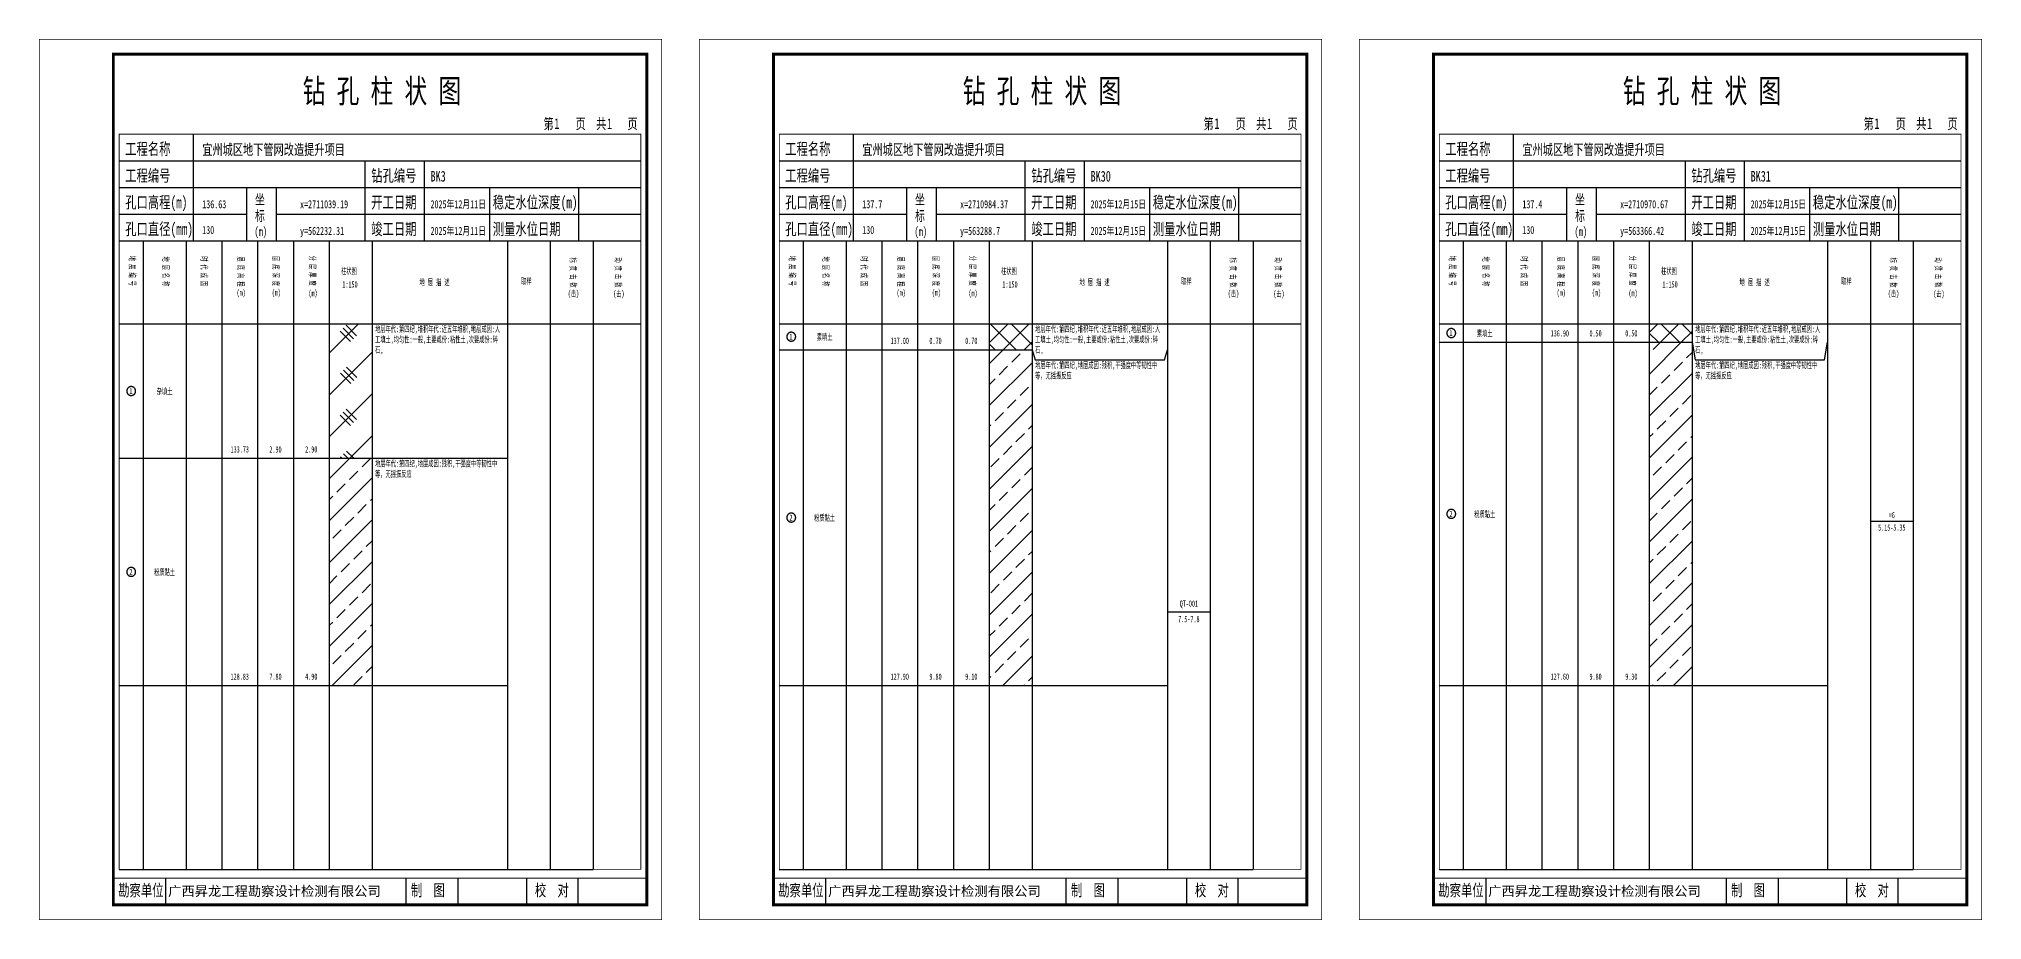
# Model space of a CAD drawing. Header units: millimetres. Extents: x 0 to 2711117, y 0 to 567555.
# Drawn here: x 9130 to 9786, y 0 to 297 of the extents above; entities that cross this region are included whole.
import ezdxf
from ezdxf.enums import TextEntityAlignment as Align

# ---------------------------------------------------------------- set-up
doc = ezdxf.new("R2010")
doc.units = ezdxf.units.MM
doc.layers.add('GICAD_POU_TEXTS', color=7, linetype='Continuous')
doc.layers.add('勘察点图例', color=7, linetype='Continuous')
doc.styles.add('HEAD_FONT', font='simfang.ttf', dxfattribs={"width": 0.6})
doc.styles.add('HEAD_FONT2', font='simfang.ttf', dxfattribs={"width": 0.6})
doc.styles.add('HT', font='simhei.ttf')
doc.styles.add('LZ_FONT', font='simfang.ttf', dxfattribs={"width": 0.7, "height": 8})
doc.styles.add('成果图图块', font='simfang.ttf', dxfattribs={"height": 2.5})
doc.styles.add('成果图表体', font='simfang.ttf', dxfattribs={"width": 0.6, "height": 2.1})
pattern_1 = [(45, (0, 0), (-7.071068, 7.071068), []), (45, (7.071, 0), (-7.071068, 7.071068), [4, -2])]
pattern_2 = [(45, (0, 0), (-3.535534, 3.535534), []), (135, (0, 0), (-3.535534, -3.535534), [])]

# ---------------------------------------------------------------- blocks, each defined once
blk = doc.blocks.new('BK3')
for p, q in [((52, 229), (52, 265)), ((27, 256), (203, 256)), ((110, 229), (110, 256)), ((130, 229), (130, 256)), ((27, 247), (203, 247)), ((70, 229), (70, 247)), ((80, 229), (80, 247)), ((152, 229), (152, 247)), ((182, 229), (182, 247)), ((27, 238), (70, 238)), ((80, 238), (203, 238)), ((27, 229), (35.05, 229)), ((35.05, 229), (35.05, 17)), ((35.05, 229), (49.53, 229)), ((49.53, 229), (49.53, 17)), ((49.53, 229), (61.6, 229)), ((61.6, 229), (61.6, 17)), ((61.6, 229), (73.68, 229)), ((73.68, 229), (73.68, 17)), ((73.68, 229), (85.75, 229)), ((85.75, 229), (85.75, 17)), ((85.75, 229), (97.82, 229)), ((97.82, 229), (97.82, 17)), ((97.82, 229), (112.3, 229)), ((112.3, 229), (112.3, 17)), ((112.3, 229), (157.93, 229)), ((157.93, 229), (157.93, 17)), ((157.93, 229), (172.42, 229)), ((172.42, 229), (172.42, 17)), ((172.42, 229), (186.9, 229)), ((186.9, 229), (186.9, 17)), ((186.9, 229), (203, 229)), ((27, 201), (203, 201)), ((27, 17), (35.05, 17)), ((35.05, 17), (49.53, 17)), ((42.74, 4.95), (42.74, 13.95)), ((42.74, 4.95), (42.74, 13.95)), ((49.53, 17), (61.6, 17)), ((61.6, 17), (73.68, 17)), ((73.68, 17), (85.75, 17)), ((85.75, 17), (97.82, 17)), ((97.82, 17), (112.3, 17)), ((112.3, 17), (157.93, 17)), ((123.83, 4.95), (123.83, 13.95)), ((141.38, 4.95), (141.38, 13.95)), ((157.93, 17), (172.42, 17)), ((164.48, 4.95), (164.48, 13.95)), ((172.42, 17), (186.9, 17)), ((181.84, 4.95), (181.84, 13.95)), ((181.84, 4.95), (181.84, 13.95))]:
    blk.add_line(p, q)
for points, const_width in [([(0, 0), (210, 0), (210, 297), (0, 297)], 0.25), ([(25, 5), (205, 5), (205, 292), (25, 292)], 1), ([(27, 265), (203, 265), (203, 17), (27, 17)], 0.3)]:
    blk.add_lwpolyline(points, close=True, dxfattribs=dict(const_width=const_width))
at = {"const_width": 0.3}
for points in [[(27, 229), (203, 229)], [(25, 14), (205, 14)]]:
    blk.add_lwpolyline(points, dxfattribs=at)
at = {"style": 'LZ_FONT', "width": 0.7}
for s, height, p in [('钻 孔 柱 状 图', 8, (88.9, 275.54)), ('第', 3.6, (170.12, 266.7)), ('1', 3.6, (173.78, 266.75)), ('页', 3.6, (180.96, 266.7)), ('共', 3.6, (187.88, 266.7)), ('1', 3.6, (191.54, 266.7)), ('页', 3.6, (198.44, 266.7)), ('工程名称', 4, (29, 258)), ('宜州城区地下管网改造提升项目', 3.6, (55, 258)), ('工程编号', 4, (29, 249)), ('钻孔编号', 4, (112, 249)), ('BK3', 3.6, (132, 249)), ('孔口高程(m)', 4, (29, 240)), ('136.63', 2.7, (55, 240)), ('坐', 3.5, (72.79, 241.24)), ('x=2711039.19', 2.7, (88, 240)), ('开工日期', 4, (112, 240)), ('2025年12月11日', 2.7, (132, 240)), ('稳定水位深度(m)', 4, (153, 240)), ('标', 3.5, (72.79, 235.7)), ('孔口直径(mm)', 4, (29, 231)), ('130', 2.7, (54.98, 231.31)), ('(m) ', 3, (72.59, 230.65)), ('y=562232.31', 2.7, (88, 231)), ('竣工日期', 4, (112, 231)), ('2025年12月11日', 2.7, (132, 231)), ('测量水位日期', 4, (153, 231)), ('勘察单位', 4, (26.65, 7.95)), ('制  图', 4, (125.4, 7.95)), ('校  对', 4, (167.22, 7.95))]:
    blk.add_text(s, height=height, dxfattribs=at).set_placement(p)
at = {"style": 'HT'}
blk.add_text('广西昇龙工程勘察设计检测有限公司', height=3.2865, dxfattribs=at).set_placement((43.48, 8.02))
at = {"char_height": 2.1, "width": 22.806, "attachment_point": 1, "rotation": 270, "style": 'HEAD_FONT'}
for s, insert in [('地 层 编 号', (32.46, 223.92)), ('地 层 名 称', (43.79, 223.76)), ('时 代 成 因', (56.67, 223.83)), ('层 底 高 程', (69.07, 223.71)), ('层 底 深 度', (80.9, 223.91)), ('分 层 厚 度', (93.26, 224.01)), ('标 贯 击 数', (181.21, 223.37)), ('动 贯 击 数', (196.38, 223.43))]:
    blk.add_mtext(s, dxfattribs=dict(at, insert=insert))
at = {"char_height": 2.1, "attachment_point": 1}
for s, insert, width, style in [('柱状图', (101.82, 219.87), 7.855, 'HEAD_FONT2'), ('地 层 描 述', (128.29, 216.11), 22.0781, 'HEAD_FONT2'), ('取样', (162.58, 216.44), 7.855, 'HEAD_FONT2'), ('(m)', (66.58, 212.56), 4.7944, 'HEAD_FONT'), ('(m)', (78.47, 212.61), 4.7944, 'HEAD_FONT'), ('(m)', (90.81, 212.43), 4.7944, 'HEAD_FONT'), ('1:150', (102.26, 215.36), 6.9223, 'HEAD_FONT2'), ('(击)', (178.33, 212.31), 7.855, 'HEAD_FONT2'), ('(击)', (193.64, 212.22), 7.855, 'HEAD_FONT2')]:
    blk.add_mtext(s, dxfattribs=dict(at, insert=insert, width=width, style=style))
blk = doc.blocks.new('BK3_0')
at = {"color": 7}
blk.add_polyline3d([(-1.5, 0.02, 0), (-1.5, -0.06, 0), (-1.49, -0.13, 0), (-1.48, -0.2, 0), (-1.47, -0.28, 0), (-1.46, -0.35, 0), (-1.44, -0.42, 0), (-1.41, -0.49, 0), (-1.39, -0.56, 0), (-1.36, -0.63, 0), (-1.32, -0.69, 0), (-1.29, -0.76, 0), (-1.25, -0.82, 0), (-1.2, -0.88, 0), (-1.16, -0.94, 0), (-1.11, -0.99, 0), (-1.06, -1.04, 0), (-1.01, -1.1, 0), (-0.95, -1.14, 0), (-0.89, -1.19, 0), (-0.83, -1.23, 0), (-0.77, -1.27, 0), (-0.71, -1.31, 0), (-0.64, -1.34, 0), (-0.57, -1.37, 0), (-0.51, -1.4, 0), (-0.44, -1.42, 0), (-0.36, -1.44, 0), (-0.29, -1.46, 0), (-0.22, -1.47, 0), (-0.15, -1.48, 0), (-0.07, -1.48, 0), (0, -1.48, 0), (0.07, -1.48, 0), (0.15, -1.48, 0), (0.22, -1.47, 0), (0.29, -1.46, 0), (0.36, -1.44, 0), (0.44, -1.42, 0), (0.51, -1.4, 0), (0.57, -1.37, 0), (0.64, -1.34, 0), (0.71, -1.31, 0), (0.77, -1.27, 0), (0.83, -1.23, 0), (0.89, -1.19, 0), (0.95, -1.14, 0), (1.01, -1.1, 0), (1.06, -1.04, 0), (1.11, -0.99, 0), (1.16, -0.94, 0), (1.2, -0.88, 0), (1.25, -0.82, 0), (1.29, -0.76, 0), (1.32, -0.69, 0), (1.36, -0.63, 0), (1.39, -0.56, 0), (1.41, -0.49, 0), (1.44, -0.42, 0), (1.46, -0.35, 0), (1.47, -0.28, 0), (1.48, -0.2, 0), (1.49, -0.13, 0), (1.5, -0.06, 0), (1.5, 0.02, 0), (1.5, 0.09, 0), (1.49, 0.16, 0), (1.48, 0.24, 0), (1.47, 0.31, 0), (1.46, 0.38, 0), (1.44, 0.45, 0), (1.41, 0.52, 0), (1.39, 0.59, 0), (1.36, 0.66, 0), (1.32, 0.72, 0), (1.29, 0.79, 0), (1.25, 0.85, 0), (1.2, 0.91, 0), (1.16, 0.97, 0), (1.11, 1.02, 0), (1.06, 1.08, 0), (1.01, 1.13, 0), (0.95, 1.18, 0), (0.89, 1.22, 0), (0.83, 1.26, 0), (0.77, 1.3, 0), (0.71, 1.34, 0), (0.64, 1.37, 0), (0.57, 1.4, 0), (0.51, 1.43, 0), (0.44, 1.45, 0), (0.36, 1.47, 0), (0.29, 1.49, 0), (0.22, 1.5, 0), (0.15, 1.51, 0), (0.07, 1.51, 0), (0, 1.52, 0), (-0.07, 1.51, 0), (-0.15, 1.51, 0), (-0.22, 1.5, 0), (-0.29, 1.49, 0), (-0.36, 1.47, 0), (-0.44, 1.45, 0), (-0.51, 1.43, 0), (-0.57, 1.4, 0), (-0.64, 1.37, 0), (-0.71, 1.34, 0), (-0.77, 1.3, 0), (-0.83, 1.26, 0), (-0.89, 1.22, 0), (-0.95, 1.18, 0), (-1.01, 1.13, 0), (-1.06, 1.08, 0), (-1.11, 1.02, 0), (-1.16, 0.97, 0), (-1.2, 0.91, 0), (-1.25, 0.85, 0), (-1.29, 0.79, 0), (-1.32, 0.72, 0), (-1.36, 0.66, 0), (-1.39, 0.59, 0), (-1.41, 0.52, 0), (-1.44, 0.45, 0), (-1.46, 0.38, 0), (-1.47, 0.31, 0), (-1.48, 0.24, 0), (-1.49, 0.16, 0), (-1.5, 0.09, 0), (-1.5, 0.02, 0)], dxfattribs=at)
at = {"layer": 'GICAD_POU_TEXTS', "color": 7, "style": '成果图图块', "width": 0.7}
blk.add_text('1', height=2, dxfattribs=at).set_placement((-0.09, -0.99), align=Align.CENTER)
blk = doc.blocks.new('BK3_1')
at = {"color": 7}
blk.add_polyline3d([(-1.5, 0.02, 0), (-1.5, -0.06, 0), (-1.49, -0.13, 0), (-1.48, -0.2, 0), (-1.47, -0.28, 0), (-1.46, -0.35, 0), (-1.44, -0.42, 0), (-1.41, -0.49, 0), (-1.39, -0.56, 0), (-1.36, -0.63, 0), (-1.32, -0.69, 0), (-1.29, -0.76, 0), (-1.25, -0.82, 0), (-1.2, -0.88, 0), (-1.16, -0.94, 0), (-1.11, -0.99, 0), (-1.06, -1.04, 0), (-1.01, -1.1, 0), (-0.95, -1.14, 0), (-0.89, -1.19, 0), (-0.83, -1.23, 0), (-0.77, -1.27, 0), (-0.71, -1.31, 0), (-0.64, -1.34, 0), (-0.57, -1.37, 0), (-0.51, -1.4, 0), (-0.44, -1.42, 0), (-0.36, -1.44, 0), (-0.29, -1.46, 0), (-0.22, -1.47, 0), (-0.15, -1.48, 0), (-0.07, -1.48, 0), (0, -1.48, 0), (0.07, -1.48, 0), (0.15, -1.48, 0), (0.22, -1.47, 0), (0.29, -1.46, 0), (0.36, -1.44, 0), (0.44, -1.42, 0), (0.51, -1.4, 0), (0.57, -1.37, 0), (0.64, -1.34, 0), (0.71, -1.31, 0), (0.77, -1.27, 0), (0.83, -1.23, 0), (0.89, -1.19, 0), (0.95, -1.14, 0), (1.01, -1.1, 0), (1.06, -1.04, 0), (1.11, -0.99, 0), (1.16, -0.94, 0), (1.2, -0.88, 0), (1.25, -0.82, 0), (1.29, -0.76, 0), (1.32, -0.69, 0), (1.36, -0.63, 0), (1.39, -0.56, 0), (1.41, -0.49, 0), (1.44, -0.42, 0), (1.46, -0.35, 0), (1.47, -0.28, 0), (1.48, -0.2, 0), (1.49, -0.13, 0), (1.5, -0.06, 0), (1.5, 0.02, 0), (1.5, 0.09, 0), (1.49, 0.16, 0), (1.48, 0.24, 0), (1.47, 0.31, 0), (1.46, 0.38, 0), (1.44, 0.45, 0), (1.41, 0.52, 0), (1.39, 0.59, 0), (1.36, 0.66, 0), (1.32, 0.72, 0), (1.29, 0.79, 0), (1.25, 0.85, 0), (1.2, 0.91, 0), (1.16, 0.97, 0), (1.11, 1.02, 0), (1.06, 1.08, 0), (1.01, 1.13, 0), (0.95, 1.18, 0), (0.89, 1.22, 0), (0.83, 1.26, 0), (0.77, 1.3, 0), (0.71, 1.34, 0), (0.64, 1.37, 0), (0.57, 1.4, 0), (0.51, 1.43, 0), (0.44, 1.45, 0), (0.36, 1.47, 0), (0.29, 1.49, 0), (0.22, 1.5, 0), (0.15, 1.51, 0), (0.07, 1.51, 0), (0, 1.52, 0), (-0.07, 1.51, 0), (-0.15, 1.51, 0), (-0.22, 1.5, 0), (-0.29, 1.49, 0), (-0.36, 1.47, 0), (-0.44, 1.45, 0), (-0.51, 1.43, 0), (-0.57, 1.4, 0), (-0.64, 1.37, 0), (-0.71, 1.34, 0), (-0.77, 1.3, 0), (-0.83, 1.26, 0), (-0.89, 1.22, 0), (-0.95, 1.18, 0), (-1.01, 1.13, 0), (-1.06, 1.08, 0), (-1.11, 1.02, 0), (-1.16, 0.97, 0), (-1.2, 0.91, 0), (-1.25, 0.85, 0), (-1.29, 0.79, 0), (-1.32, 0.72, 0), (-1.36, 0.66, 0), (-1.39, 0.59, 0), (-1.41, 0.52, 0), (-1.44, 0.45, 0), (-1.46, 0.38, 0), (-1.47, 0.31, 0), (-1.48, 0.24, 0), (-1.49, 0.16, 0), (-1.5, 0.09, 0), (-1.5, 0.02, 0)], dxfattribs=at)
at = {"layer": 'GICAD_POU_TEXTS', "color": 7, "style": '成果图图块', "width": 0.7}
blk.add_text('2', height=2, dxfattribs=at).set_placement((-0.09, -0.99), align=Align.CENTER)
blk = doc.blocks.new('BK30')
for p, q in [((52, 229), (52, 265)), ((27, 256), (203, 256)), ((110, 229), (110, 256)), ((130, 229), (130, 256)), ((27, 247), (203, 247)), ((70, 229), (70, 247)), ((80, 229), (80, 247)), ((152, 229), (152, 247)), ((182, 229), (182, 247)), ((27, 238), (70, 238)), ((80, 238), (203, 238)), ((27, 229), (35.05, 229)), ((35.05, 229), (35.05, 17)), ((35.05, 229), (49.53, 229)), ((49.53, 229), (49.53, 17)), ((49.53, 229), (61.6, 229)), ((61.6, 229), (61.6, 17)), ((61.6, 229), (73.68, 229)), ((73.68, 229), (73.68, 17)), ((73.68, 229), (85.75, 229)), ((85.75, 229), (85.75, 17)), ((85.75, 229), (97.82, 229)), ((97.82, 229), (97.82, 17)), ((97.82, 229), (112.3, 229)), ((112.3, 229), (112.3, 17)), ((112.3, 229), (157.93, 229)), ((157.93, 229), (157.93, 17)), ((157.93, 229), (172.42, 229)), ((172.42, 229), (172.42, 17)), ((172.42, 229), (186.9, 229)), ((186.9, 229), (186.9, 17)), ((186.9, 229), (203, 229)), ((27, 201), (203, 201)), ((27, 17), (35.05, 17)), ((35.05, 17), (49.53, 17)), ((42.74, 4.95), (42.74, 13.95)), ((42.74, 4.95), (42.74, 13.95)), ((49.53, 17), (61.6, 17)), ((61.6, 17), (73.68, 17)), ((73.68, 17), (85.75, 17)), ((85.75, 17), (97.82, 17)), ((97.82, 17), (112.3, 17)), ((112.3, 17), (157.93, 17)), ((123.83, 4.95), (123.83, 13.95)), ((141.38, 4.95), (141.38, 13.95)), ((157.93, 17), (172.42, 17)), ((164.48, 4.95), (164.48, 13.95)), ((172.42, 17), (186.9, 17)), ((181.84, 4.95), (181.84, 13.95)), ((181.84, 4.95), (181.84, 13.95))]:
    blk.add_line(p, q)
for points, const_width in [([(0, 0), (210, 0), (210, 297), (0, 297)], 0.25), ([(25, 5), (205, 5), (205, 292), (25, 292)], 1), ([(27, 265), (203, 265), (203, 17), (27, 17)], 0.3)]:
    blk.add_lwpolyline(points, close=True, dxfattribs=dict(const_width=const_width))
at = {"const_width": 0.3}
for points in [[(27, 229), (203, 229)], [(25, 14), (205, 14)]]:
    blk.add_lwpolyline(points, dxfattribs=at)
at = {"style": 'LZ_FONT', "width": 0.7}
for s, height, p in [('钻 孔 柱 状 图', 8, (88.9, 275.54)), ('第', 3.6, (170.12, 266.7)), ('1', 3.6, (173.78, 266.75)), ('页', 3.6, (180.96, 266.7)), ('共', 3.6, (187.88, 266.7)), ('1', 3.6, (191.54, 266.7)), ('页', 3.6, (198.44, 266.7)), ('工程名称', 4, (29, 258)), ('宜州城区地下管网改造提升项目', 3.6, (55, 258)), ('工程编号', 4, (29, 249)), ('钻孔编号', 4, (112, 249)), ('BK30', 3.6, (132, 249)), ('孔口高程(m)', 4, (29, 240)), ('137.7', 2.7, (55, 240)), ('坐', 3.5, (72.79, 241.24)), ('x=2710984.37', 2.7, (88, 240)), ('开工日期', 4, (112, 240)), ('2025年12月15日', 2.7, (132, 240)), ('稳定水位深度(m)', 4, (153, 240)), ('标', 3.5, (72.79, 235.7)), ('孔口直径(mm)', 4, (29, 231)), ('130', 2.7, (54.98, 231.31)), ('(m) ', 3, (72.59, 230.65)), ('y=563288.7', 2.7, (88, 231)), ('竣工日期', 4, (112, 231)), ('2025年12月15日', 2.7, (132, 231)), ('测量水位日期', 4, (153, 231)), ('勘察单位', 4, (26.65, 7.95)), ('制  图', 4, (125.4, 7.95)), ('校  对', 4, (167.22, 7.95))]:
    blk.add_text(s, height=height, dxfattribs=at).set_placement(p)
at = {"style": 'HT'}
blk.add_text('广西昇龙工程勘察设计检测有限公司', height=3.2865, dxfattribs=at).set_placement((43.48, 8.02))
at = {"char_height": 2.1, "width": 22.806, "attachment_point": 1, "rotation": 270, "style": 'HEAD_FONT'}
for s, insert in [('地 层 编 号', (32.46, 223.92)), ('地 层 名 称', (43.79, 223.76)), ('时 代 成 因', (56.67, 223.83)), ('层 底 高 程', (69.07, 223.71)), ('层 底 深 度', (80.9, 223.91)), ('分 层 厚 度', (93.26, 224.01)), ('标 贯 击 数', (181.21, 223.37)), ('动 贯 击 数', (196.38, 223.43))]:
    blk.add_mtext(s, dxfattribs=dict(at, insert=insert))
at = {"char_height": 2.1, "attachment_point": 1}
for s, insert, width, style in [('柱状图', (101.82, 219.87), 7.855, 'HEAD_FONT2'), ('地 层 描 述', (128.29, 216.11), 22.0781, 'HEAD_FONT2'), ('取样', (162.58, 216.44), 7.855, 'HEAD_FONT2'), ('(m)', (66.58, 212.56), 4.7944, 'HEAD_FONT'), ('(m)', (78.47, 212.61), 4.7944, 'HEAD_FONT'), ('(m)', (90.81, 212.43), 4.7944, 'HEAD_FONT'), ('1:150', (102.26, 215.36), 6.9223, 'HEAD_FONT2'), ('(击)', (178.33, 212.31), 7.855, 'HEAD_FONT2'), ('(击)', (193.64, 212.22), 7.855, 'HEAD_FONT2')]:
    blk.add_mtext(s, dxfattribs=dict(at, insert=insert, width=width, style=style))
blk = doc.blocks.new('BK30_0')
at = {"color": 7}
blk.add_polyline3d([(-1.5, 0.02, 0), (-1.5, -0.06, 0), (-1.49, -0.13, 0), (-1.48, -0.2, 0), (-1.47, -0.28, 0), (-1.46, -0.35, 0), (-1.44, -0.42, 0), (-1.41, -0.49, 0), (-1.39, -0.56, 0), (-1.36, -0.63, 0), (-1.32, -0.69, 0), (-1.29, -0.76, 0), (-1.25, -0.82, 0), (-1.2, -0.88, 0), (-1.16, -0.94, 0), (-1.11, -0.99, 0), (-1.06, -1.04, 0), (-1.01, -1.1, 0), (-0.95, -1.14, 0), (-0.89, -1.19, 0), (-0.83, -1.23, 0), (-0.77, -1.27, 0), (-0.71, -1.31, 0), (-0.64, -1.34, 0), (-0.57, -1.37, 0), (-0.51, -1.4, 0), (-0.44, -1.42, 0), (-0.36, -1.44, 0), (-0.29, -1.46, 0), (-0.22, -1.47, 0), (-0.15, -1.48, 0), (-0.07, -1.48, 0), (0, -1.48, 0), (0.07, -1.48, 0), (0.15, -1.48, 0), (0.22, -1.47, 0), (0.29, -1.46, 0), (0.36, -1.44, 0), (0.44, -1.42, 0), (0.51, -1.4, 0), (0.57, -1.37, 0), (0.64, -1.34, 0), (0.71, -1.31, 0), (0.77, -1.27, 0), (0.83, -1.23, 0), (0.89, -1.19, 0), (0.95, -1.14, 0), (1.01, -1.1, 0), (1.06, -1.04, 0), (1.11, -0.99, 0), (1.16, -0.94, 0), (1.2, -0.88, 0), (1.25, -0.82, 0), (1.29, -0.76, 0), (1.32, -0.69, 0), (1.36, -0.63, 0), (1.39, -0.56, 0), (1.41, -0.49, 0), (1.44, -0.42, 0), (1.46, -0.35, 0), (1.47, -0.28, 0), (1.48, -0.2, 0), (1.49, -0.13, 0), (1.5, -0.06, 0), (1.5, 0.02, 0), (1.5, 0.09, 0), (1.49, 0.16, 0), (1.48, 0.24, 0), (1.47, 0.31, 0), (1.46, 0.38, 0), (1.44, 0.45, 0), (1.41, 0.52, 0), (1.39, 0.59, 0), (1.36, 0.66, 0), (1.32, 0.72, 0), (1.29, 0.79, 0), (1.25, 0.85, 0), (1.2, 0.91, 0), (1.16, 0.97, 0), (1.11, 1.02, 0), (1.06, 1.08, 0), (1.01, 1.13, 0), (0.95, 1.18, 0), (0.89, 1.22, 0), (0.83, 1.26, 0), (0.77, 1.3, 0), (0.71, 1.34, 0), (0.64, 1.37, 0), (0.57, 1.4, 0), (0.51, 1.43, 0), (0.44, 1.45, 0), (0.36, 1.47, 0), (0.29, 1.49, 0), (0.22, 1.5, 0), (0.15, 1.51, 0), (0.07, 1.51, 0), (0, 1.52, 0), (-0.07, 1.51, 0), (-0.15, 1.51, 0), (-0.22, 1.5, 0), (-0.29, 1.49, 0), (-0.36, 1.47, 0), (-0.44, 1.45, 0), (-0.51, 1.43, 0), (-0.57, 1.4, 0), (-0.64, 1.37, 0), (-0.71, 1.34, 0), (-0.77, 1.3, 0), (-0.83, 1.26, 0), (-0.89, 1.22, 0), (-0.95, 1.18, 0), (-1.01, 1.13, 0), (-1.06, 1.08, 0), (-1.11, 1.02, 0), (-1.16, 0.97, 0), (-1.2, 0.91, 0), (-1.25, 0.85, 0), (-1.29, 0.79, 0), (-1.32, 0.72, 0), (-1.36, 0.66, 0), (-1.39, 0.59, 0), (-1.41, 0.52, 0), (-1.44, 0.45, 0), (-1.46, 0.38, 0), (-1.47, 0.31, 0), (-1.48, 0.24, 0), (-1.49, 0.16, 0), (-1.5, 0.09, 0), (-1.5, 0.02, 0)], dxfattribs=at)
at = {"layer": 'GICAD_POU_TEXTS', "color": 7, "style": '成果图图块', "width": 0.7}
blk.add_text('1', height=2, dxfattribs=at).set_placement((-0.09, -0.99), align=Align.CENTER)
blk = doc.blocks.new('BK30_1')
at = {"color": 7}
blk.add_polyline3d([(-1.5, 0.02, 0), (-1.5, -0.06, 0), (-1.49, -0.13, 0), (-1.48, -0.2, 0), (-1.47, -0.28, 0), (-1.46, -0.35, 0), (-1.44, -0.42, 0), (-1.41, -0.49, 0), (-1.39, -0.56, 0), (-1.36, -0.63, 0), (-1.32, -0.69, 0), (-1.29, -0.76, 0), (-1.25, -0.82, 0), (-1.2, -0.88, 0), (-1.16, -0.94, 0), (-1.11, -0.99, 0), (-1.06, -1.04, 0), (-1.01, -1.1, 0), (-0.95, -1.14, 0), (-0.89, -1.19, 0), (-0.83, -1.23, 0), (-0.77, -1.27, 0), (-0.71, -1.31, 0), (-0.64, -1.34, 0), (-0.57, -1.37, 0), (-0.51, -1.4, 0), (-0.44, -1.42, 0), (-0.36, -1.44, 0), (-0.29, -1.46, 0), (-0.22, -1.47, 0), (-0.15, -1.48, 0), (-0.07, -1.48, 0), (0, -1.48, 0), (0.07, -1.48, 0), (0.15, -1.48, 0), (0.22, -1.47, 0), (0.29, -1.46, 0), (0.36, -1.44, 0), (0.44, -1.42, 0), (0.51, -1.4, 0), (0.57, -1.37, 0), (0.64, -1.34, 0), (0.71, -1.31, 0), (0.77, -1.27, 0), (0.83, -1.23, 0), (0.89, -1.19, 0), (0.95, -1.14, 0), (1.01, -1.1, 0), (1.06, -1.04, 0), (1.11, -0.99, 0), (1.16, -0.94, 0), (1.2, -0.88, 0), (1.25, -0.82, 0), (1.29, -0.76, 0), (1.32, -0.69, 0), (1.36, -0.63, 0), (1.39, -0.56, 0), (1.41, -0.49, 0), (1.44, -0.42, 0), (1.46, -0.35, 0), (1.47, -0.28, 0), (1.48, -0.2, 0), (1.49, -0.13, 0), (1.5, -0.06, 0), (1.5, 0.02, 0), (1.5, 0.09, 0), (1.49, 0.16, 0), (1.48, 0.24, 0), (1.47, 0.31, 0), (1.46, 0.38, 0), (1.44, 0.45, 0), (1.41, 0.52, 0), (1.39, 0.59, 0), (1.36, 0.66, 0), (1.32, 0.72, 0), (1.29, 0.79, 0), (1.25, 0.85, 0), (1.2, 0.91, 0), (1.16, 0.97, 0), (1.11, 1.02, 0), (1.06, 1.08, 0), (1.01, 1.13, 0), (0.95, 1.18, 0), (0.89, 1.22, 0), (0.83, 1.26, 0), (0.77, 1.3, 0), (0.71, 1.34, 0), (0.64, 1.37, 0), (0.57, 1.4, 0), (0.51, 1.43, 0), (0.44, 1.45, 0), (0.36, 1.47, 0), (0.29, 1.49, 0), (0.22, 1.5, 0), (0.15, 1.51, 0), (0.07, 1.51, 0), (0, 1.52, 0), (-0.07, 1.51, 0), (-0.15, 1.51, 0), (-0.22, 1.5, 0), (-0.29, 1.49, 0), (-0.36, 1.47, 0), (-0.44, 1.45, 0), (-0.51, 1.43, 0), (-0.57, 1.4, 0), (-0.64, 1.37, 0), (-0.71, 1.34, 0), (-0.77, 1.3, 0), (-0.83, 1.26, 0), (-0.89, 1.22, 0), (-0.95, 1.18, 0), (-1.01, 1.13, 0), (-1.06, 1.08, 0), (-1.11, 1.02, 0), (-1.16, 0.97, 0), (-1.2, 0.91, 0), (-1.25, 0.85, 0), (-1.29, 0.79, 0), (-1.32, 0.72, 0), (-1.36, 0.66, 0), (-1.39, 0.59, 0), (-1.41, 0.52, 0), (-1.44, 0.45, 0), (-1.46, 0.38, 0), (-1.47, 0.31, 0), (-1.48, 0.24, 0), (-1.49, 0.16, 0), (-1.5, 0.09, 0), (-1.5, 0.02, 0)], dxfattribs=at)
at = {"layer": 'GICAD_POU_TEXTS', "color": 7, "style": '成果图图块', "width": 0.7}
blk.add_text('2', height=2, dxfattribs=at).set_placement((-0.09, -0.99), align=Align.CENTER)
blk = doc.blocks.new('BK31')
for p, q in [((52, 229), (52, 265)), ((27, 256), (203, 256)), ((110, 229), (110, 256)), ((130, 229), (130, 256)), ((27, 247), (203, 247)), ((70, 229), (70, 247)), ((80, 229), (80, 247)), ((152, 229), (152, 247)), ((182, 229), (182, 247)), ((27, 238), (70, 238)), ((80, 238), (203, 238)), ((27, 229), (35.05, 229)), ((35.05, 229), (35.05, 17)), ((35.05, 229), (49.53, 229)), ((49.53, 229), (49.53, 17)), ((49.53, 229), (61.6, 229)), ((61.6, 229), (61.6, 17)), ((61.6, 229), (73.68, 229)), ((73.68, 229), (73.68, 17)), ((73.68, 229), (85.75, 229)), ((85.75, 229), (85.75, 17)), ((85.75, 229), (97.82, 229)), ((97.82, 229), (97.82, 17)), ((97.82, 229), (112.3, 229)), ((112.3, 229), (112.3, 17)), ((112.3, 229), (157.93, 229)), ((157.93, 229), (157.93, 17)), ((157.93, 229), (172.42, 229)), ((172.42, 229), (172.42, 17)), ((172.42, 229), (186.9, 229)), ((186.9, 229), (186.9, 17)), ((186.9, 229), (203, 229)), ((27, 201), (203, 201)), ((27, 17), (35.05, 17)), ((35.05, 17), (49.53, 17)), ((42.74, 4.95), (42.74, 13.95)), ((42.74, 4.95), (42.74, 13.95)), ((49.53, 17), (61.6, 17)), ((61.6, 17), (73.68, 17)), ((73.68, 17), (85.75, 17)), ((85.75, 17), (97.82, 17)), ((97.82, 17), (112.3, 17)), ((112.3, 17), (157.93, 17)), ((123.83, 4.95), (123.83, 13.95)), ((141.38, 4.95), (141.38, 13.95)), ((157.93, 17), (172.42, 17)), ((164.48, 4.95), (164.48, 13.95)), ((172.42, 17), (186.9, 17)), ((181.84, 4.95), (181.84, 13.95)), ((181.84, 4.95), (181.84, 13.95))]:
    blk.add_line(p, q)
for points, const_width in [([(0, 0), (210, 0), (210, 297), (0, 297)], 0.25), ([(25, 5), (205, 5), (205, 292), (25, 292)], 1), ([(27, 265), (203, 265), (203, 17), (27, 17)], 0.3)]:
    blk.add_lwpolyline(points, close=True, dxfattribs=dict(const_width=const_width))
at = {"const_width": 0.3}
for points in [[(27, 229), (203, 229)], [(25, 14), (205, 14)]]:
    blk.add_lwpolyline(points, dxfattribs=at)
at = {"style": 'LZ_FONT', "width": 0.7}
for s, height, p in [('钻 孔 柱 状 图', 8, (88.9, 275.54)), ('第', 3.6, (170.12, 266.7)), ('1', 3.6, (173.78, 266.75)), ('页', 3.6, (180.96, 266.7)), ('共', 3.6, (187.88, 266.7)), ('1', 3.6, (191.54, 266.7)), ('页', 3.6, (198.44, 266.7)), ('工程名称', 4, (29, 258)), ('宜州城区地下管网改造提升项目', 3.6, (55, 258)), ('工程编号', 4, (29, 249)), ('钻孔编号', 4, (112, 249)), ('BK31', 3.6, (132, 249)), ('孔口高程(m)', 4, (29, 240)), ('137.4', 2.7, (55, 240)), ('坐', 3.5, (72.79, 241.24)), ('x=2710970.67', 2.7, (88, 240)), ('开工日期', 4, (112, 240)), ('2025年12月15日', 2.7, (132, 240)), ('稳定水位深度(m)', 4, (153, 240)), ('标', 3.5, (72.79, 235.7)), ('孔口直径(mm)', 4, (29, 231)), ('130', 2.7, (54.98, 231.31)), ('(m) ', 3, (72.59, 230.65)), ('y=563366.42', 2.7, (88, 231)), ('竣工日期', 4, (112, 231)), ('2025年12月15日', 2.7, (132, 231)), ('测量水位日期', 4, (153, 231)), ('勘察单位', 4, (26.65, 7.95)), ('制  图', 4, (125.4, 7.95)), ('校  对', 4, (167.22, 7.95))]:
    blk.add_text(s, height=height, dxfattribs=at).set_placement(p)
at = {"style": 'HT'}
blk.add_text('广西昇龙工程勘察设计检测有限公司', height=3.2865, dxfattribs=at).set_placement((43.48, 8.02))
at = {"char_height": 2.1, "width": 22.806, "attachment_point": 1, "rotation": 270, "style": 'HEAD_FONT'}
for s, insert in [('地 层 编 号', (32.46, 223.92)), ('地 层 名 称', (43.79, 223.76)), ('时 代 成 因', (56.67, 223.83)), ('层 底 高 程', (69.07, 223.71)), ('层 底 深 度', (80.9, 223.91)), ('分 层 厚 度', (93.26, 224.01)), ('标 贯 击 数', (181.21, 223.37)), ('动 贯 击 数', (196.38, 223.43))]:
    blk.add_mtext(s, dxfattribs=dict(at, insert=insert))
at = {"char_height": 2.1, "attachment_point": 1}
for s, insert, width, style in [('柱状图', (101.82, 219.87), 7.855, 'HEAD_FONT2'), ('地 层 描 述', (128.29, 216.11), 22.0781, 'HEAD_FONT2'), ('取样', (162.58, 216.44), 7.855, 'HEAD_FONT2'), ('(m)', (66.58, 212.56), 4.7944, 'HEAD_FONT'), ('(m)', (78.47, 212.61), 4.7944, 'HEAD_FONT'), ('(m)', (90.81, 212.43), 4.7944, 'HEAD_FONT'), ('1:150', (102.26, 215.36), 6.9223, 'HEAD_FONT2'), ('(击)', (178.33, 212.31), 7.855, 'HEAD_FONT2'), ('(击)', (193.64, 212.22), 7.855, 'HEAD_FONT2')]:
    blk.add_mtext(s, dxfattribs=dict(at, insert=insert, width=width, style=style))
blk = doc.blocks.new('BK31_0')
at = {"color": 7}
blk.add_polyline3d([(-1.5, 0.02, 0), (-1.5, -0.06, 0), (-1.49, -0.13, 0), (-1.48, -0.2, 0), (-1.47, -0.28, 0), (-1.46, -0.35, 0), (-1.44, -0.42, 0), (-1.41, -0.49, 0), (-1.39, -0.56, 0), (-1.36, -0.63, 0), (-1.32, -0.69, 0), (-1.29, -0.76, 0), (-1.25, -0.82, 0), (-1.2, -0.88, 0), (-1.16, -0.94, 0), (-1.11, -0.99, 0), (-1.06, -1.04, 0), (-1.01, -1.1, 0), (-0.95, -1.14, 0), (-0.89, -1.19, 0), (-0.83, -1.23, 0), (-0.77, -1.27, 0), (-0.71, -1.31, 0), (-0.64, -1.34, 0), (-0.57, -1.37, 0), (-0.51, -1.4, 0), (-0.44, -1.42, 0), (-0.36, -1.44, 0), (-0.29, -1.46, 0), (-0.22, -1.47, 0), (-0.15, -1.48, 0), (-0.07, -1.48, 0), (0, -1.48, 0), (0.07, -1.48, 0), (0.15, -1.48, 0), (0.22, -1.47, 0), (0.29, -1.46, 0), (0.36, -1.44, 0), (0.44, -1.42, 0), (0.51, -1.4, 0), (0.57, -1.37, 0), (0.64, -1.34, 0), (0.71, -1.31, 0), (0.77, -1.27, 0), (0.83, -1.23, 0), (0.89, -1.19, 0), (0.95, -1.14, 0), (1.01, -1.1, 0), (1.06, -1.04, 0), (1.11, -0.99, 0), (1.16, -0.94, 0), (1.2, -0.88, 0), (1.25, -0.82, 0), (1.29, -0.76, 0), (1.32, -0.69, 0), (1.36, -0.63, 0), (1.39, -0.56, 0), (1.41, -0.49, 0), (1.44, -0.42, 0), (1.46, -0.35, 0), (1.47, -0.28, 0), (1.48, -0.2, 0), (1.49, -0.13, 0), (1.5, -0.06, 0), (1.5, 0.02, 0), (1.5, 0.09, 0), (1.49, 0.16, 0), (1.48, 0.24, 0), (1.47, 0.31, 0), (1.46, 0.38, 0), (1.44, 0.45, 0), (1.41, 0.52, 0), (1.39, 0.59, 0), (1.36, 0.66, 0), (1.32, 0.72, 0), (1.29, 0.79, 0), (1.25, 0.85, 0), (1.2, 0.91, 0), (1.16, 0.97, 0), (1.11, 1.02, 0), (1.06, 1.08, 0), (1.01, 1.13, 0), (0.95, 1.18, 0), (0.89, 1.22, 0), (0.83, 1.26, 0), (0.77, 1.3, 0), (0.71, 1.34, 0), (0.64, 1.37, 0), (0.57, 1.4, 0), (0.51, 1.43, 0), (0.44, 1.45, 0), (0.36, 1.47, 0), (0.29, 1.49, 0), (0.22, 1.5, 0), (0.15, 1.51, 0), (0.07, 1.51, 0), (0, 1.52, 0), (-0.07, 1.51, 0), (-0.15, 1.51, 0), (-0.22, 1.5, 0), (-0.29, 1.49, 0), (-0.36, 1.47, 0), (-0.44, 1.45, 0), (-0.51, 1.43, 0), (-0.57, 1.4, 0), (-0.64, 1.37, 0), (-0.71, 1.34, 0), (-0.77, 1.3, 0), (-0.83, 1.26, 0), (-0.89, 1.22, 0), (-0.95, 1.18, 0), (-1.01, 1.13, 0), (-1.06, 1.08, 0), (-1.11, 1.02, 0), (-1.16, 0.97, 0), (-1.2, 0.91, 0), (-1.25, 0.85, 0), (-1.29, 0.79, 0), (-1.32, 0.72, 0), (-1.36, 0.66, 0), (-1.39, 0.59, 0), (-1.41, 0.52, 0), (-1.44, 0.45, 0), (-1.46, 0.38, 0), (-1.47, 0.31, 0), (-1.48, 0.24, 0), (-1.49, 0.16, 0), (-1.5, 0.09, 0), (-1.5, 0.02, 0)], dxfattribs=at)
at = {"layer": 'GICAD_POU_TEXTS', "color": 7, "style": '成果图图块', "width": 0.7}
blk.add_text('1', height=2, dxfattribs=at).set_placement((-0.09, -0.99), align=Align.CENTER)
blk = doc.blocks.new('BK31_1')
at = {"color": 7}
blk.add_polyline3d([(-1.5, 0.02, 0), (-1.5, -0.06, 0), (-1.49, -0.13, 0), (-1.48, -0.2, 0), (-1.47, -0.28, 0), (-1.46, -0.35, 0), (-1.44, -0.42, 0), (-1.41, -0.49, 0), (-1.39, -0.56, 0), (-1.36, -0.63, 0), (-1.32, -0.69, 0), (-1.29, -0.76, 0), (-1.25, -0.82, 0), (-1.2, -0.88, 0), (-1.16, -0.94, 0), (-1.11, -0.99, 0), (-1.06, -1.04, 0), (-1.01, -1.1, 0), (-0.95, -1.14, 0), (-0.89, -1.19, 0), (-0.83, -1.23, 0), (-0.77, -1.27, 0), (-0.71, -1.31, 0), (-0.64, -1.34, 0), (-0.57, -1.37, 0), (-0.51, -1.4, 0), (-0.44, -1.42, 0), (-0.36, -1.44, 0), (-0.29, -1.46, 0), (-0.22, -1.47, 0), (-0.15, -1.48, 0), (-0.07, -1.48, 0), (0, -1.48, 0), (0.07, -1.48, 0), (0.15, -1.48, 0), (0.22, -1.47, 0), (0.29, -1.46, 0), (0.36, -1.44, 0), (0.44, -1.42, 0), (0.51, -1.4, 0), (0.57, -1.37, 0), (0.64, -1.34, 0), (0.71, -1.31, 0), (0.77, -1.27, 0), (0.83, -1.23, 0), (0.89, -1.19, 0), (0.95, -1.14, 0), (1.01, -1.1, 0), (1.06, -1.04, 0), (1.11, -0.99, 0), (1.16, -0.94, 0), (1.2, -0.88, 0), (1.25, -0.82, 0), (1.29, -0.76, 0), (1.32, -0.69, 0), (1.36, -0.63, 0), (1.39, -0.56, 0), (1.41, -0.49, 0), (1.44, -0.42, 0), (1.46, -0.35, 0), (1.47, -0.28, 0), (1.48, -0.2, 0), (1.49, -0.13, 0), (1.5, -0.06, 0), (1.5, 0.02, 0), (1.5, 0.09, 0), (1.49, 0.16, 0), (1.48, 0.24, 0), (1.47, 0.31, 0), (1.46, 0.38, 0), (1.44, 0.45, 0), (1.41, 0.52, 0), (1.39, 0.59, 0), (1.36, 0.66, 0), (1.32, 0.72, 0), (1.29, 0.79, 0), (1.25, 0.85, 0), (1.2, 0.91, 0), (1.16, 0.97, 0), (1.11, 1.02, 0), (1.06, 1.08, 0), (1.01, 1.13, 0), (0.95, 1.18, 0), (0.89, 1.22, 0), (0.83, 1.26, 0), (0.77, 1.3, 0), (0.71, 1.34, 0), (0.64, 1.37, 0), (0.57, 1.4, 0), (0.51, 1.43, 0), (0.44, 1.45, 0), (0.36, 1.47, 0), (0.29, 1.49, 0), (0.22, 1.5, 0), (0.15, 1.51, 0), (0.07, 1.51, 0), (0, 1.52, 0), (-0.07, 1.51, 0), (-0.15, 1.51, 0), (-0.22, 1.5, 0), (-0.29, 1.49, 0), (-0.36, 1.47, 0), (-0.44, 1.45, 0), (-0.51, 1.43, 0), (-0.57, 1.4, 0), (-0.64, 1.37, 0), (-0.71, 1.34, 0), (-0.77, 1.3, 0), (-0.83, 1.26, 0), (-0.89, 1.22, 0), (-0.95, 1.18, 0), (-1.01, 1.13, 0), (-1.06, 1.08, 0), (-1.11, 1.02, 0), (-1.16, 0.97, 0), (-1.2, 0.91, 0), (-1.25, 0.85, 0), (-1.29, 0.79, 0), (-1.32, 0.72, 0), (-1.36, 0.66, 0), (-1.39, 0.59, 0), (-1.41, 0.52, 0), (-1.44, 0.45, 0), (-1.46, 0.38, 0), (-1.47, 0.31, 0), (-1.48, 0.24, 0), (-1.49, 0.16, 0), (-1.5, 0.09, 0), (-1.5, 0.02, 0)], dxfattribs=at)
at = {"layer": 'GICAD_POU_TEXTS', "color": 7, "style": '成果图图块', "width": 0.7}
blk.add_text('2', height=2, dxfattribs=at).set_placement((-0.09, -0.99), align=Align.CENTER)

msp = doc.modelspace()

# ---------------------------------------------------------------- hatches: boundary and pattern name
at = {"layer": '勘察点图例'}
h = msp.add_hatch(dxfattribs=at)
h.set_pattern_fill('GKZTT', color=256, scale=0.5, style=0, pattern_type=2)
h.set_pattern_definition([(45, (0, 0), (-7.071068, 7.071068), []), (135, (2.5, -1), (-14.142136, -14.142136), [5, -15]), (135, (1.5, -2), (-14.142136, -14.142136), [5, -15]), (135, (0.5, -3), (-14.142136, -14.142136), [5, -15]), (135, (16.5, -1), (-14.142136, -14.142136), [5, -15]), (135, (15.5, -2), (-14.142136, -14.142136), [5, -15]), (135, (14.5, -3), (-14.142136, -14.142136), [5, -15])])
h.paths.add_polyline_path([(9227.96, 155.64), (9242.45, 155.64), (9242.45, 201), (9227.96, 201)])
h = msp.add_hatch(dxfattribs=at)
h.set_pattern_fill('GKSTT', color=256, scale=0.5, style=0, pattern_type=2)
h.set_pattern_definition(pattern_2)
h.paths.add_polyline_path([(9450.65, 192.29), (9465.14, 192.29), (9465.14, 201), (9450.65, 201)])
h = msp.add_hatch(dxfattribs=at)
h.set_pattern_fill('GKSTT', color=256, scale=0.5, style=0, pattern_type=2)
h.set_pattern_definition(pattern_2)
h.paths.add_polyline_path([(9673.34, 194.78), (9687.82, 194.78), (9687.82, 201), (9673.34, 201)])
h = msp.add_hatch(dxfattribs=at)
h.set_pattern_fill('GKFZNT', color=256, scale=0.5, style=0, pattern_type=2)
h.set_pattern_definition(pattern_1)
h.paths.add_polyline_path([(9450.65, 79), (9465.14, 79), (9465.14, 192.29), (9450.65, 192.29)])
h = msp.add_hatch(dxfattribs=at)
h.set_pattern_fill('GKFZNT', color=256, scale=0.5, style=0, pattern_type=2)
h.set_pattern_definition(pattern_1)
h.paths.add_polyline_path([(9673.34, 79), (9687.82, 79), (9687.82, 194.78), (9673.34, 194.78)])
h = msp.add_hatch(dxfattribs=at)
h.set_pattern_fill('GKFZNT', color=256, scale=0.5, style=0, pattern_type=2)
h.set_pattern_definition(pattern_1)
h.paths.add_polyline_path([(9227.96, 79), (9242.45, 79), (9242.45, 155.64), (9227.96, 155.64)])

# ---------------------------------------------------------------- linework, layer by layer
for p, q in [((9379.83, 192.29), (9465.14, 192.29)), ((9465.14, 192.29), (9466.14, 188.81)), ((9509.77, 188.81), (9510.77, 192.29)), ((9602.52, 194.78), (9687.82, 194.78)), ((9687.82, 194.78), (9688.82, 188.81)), ((9732.45, 188.81), (9733.45, 194.78)), ((9466.14, 188.81), (9509.77, 188.81)), ((9688.82, 188.81), (9732.45, 188.81)), ((9157.15, 155.64), (9242.45, 155.64)), ((9242.45, 155.64), (9288.08, 155.64)), ((9747.94, 134.4), (9762.42, 134.4)), ((9510.77, 103.9), (9525.25, 103.9)), ((9157.15, 79), (9242.45, 79)), ((9242.45, 79), (9288.08, 79)), ((9379.83, 79), (9465.14, 79)), ((9465.14, 79), (9510.77, 79)), ((9602.52, 79), (9687.82, 79)), ((9687.82, 79), (9733.45, 79))]:
    msp.add_line(p, q, dxfattribs=at)

# ---------------------------------------------------------------- block references
for name, p in [('BK3', (9130.15, 0)), ('BK30', (9352.83, 0)), ('BK31', (9575.52, 0)), ('BK30_0', (9383.86, 196.64)), ('BK31_0', (9606.54, 197.89)), ('BK3_0', (9161.17, 178.32)), ('BK31_1', (9606.54, 136.89)), ('BK30_1', (9383.86, 135.64)), ('BK3_1', (9161.17, 117.32))]:
    msp.add_blockref(name, p, dxfattribs=at)

# ---------------------------------------------------------------- texts
at = {"layer": '勘察点图例', "style": '成果图表体', "width": 0.6}
for s, p in [('素填土', (9395.12, 196.64)), ('素填土', (9617.81, 197.89)), ('136.90', (9643.16, 197.78)), ('0.50', (9655.23, 197.78)), ('0.50', (9667.3, 197.78)), ('137.00', (9420.47, 195.29)), ('0.70', (9432.54, 195.29)), ('0.70', (9444.62, 195.29)), ('杂填土', (9172.44, 178.32)), ('133.73', (9197.79, 158.64)), ('2.90', (9209.86, 158.64)), ('2.90', (9221.93, 158.64)), ('粉质黏土', (9617.81, 136.89)), ('粉质黏土', (9395.12, 135.64)), ('5.15-5.35', (9755.18, 132.3)), ('=6', (9755.18, 136.5)), ('粉质黏土', (9172.44, 117.32)), ('QT-001', (9518.01, 106.4)), ('7.5-7.8', (9518.01, 101.4)), ('128.83', (9197.79, 82)), ('7.80', (9209.86, 82)), ('4.90', (9221.93, 82)), ('127.90', (9420.47, 82)), ('9.80', (9432.54, 82)), ('9.10', (9444.62, 82)), ('127.60', (9643.16, 82)), ('9.80', (9655.23, 82)), ('9.30', (9667.3, 82))]:
    msp.add_text(s, height=2.1, dxfattribs=at).set_placement(p, align=Align.MIDDLE)
at = {"layer": '勘察点图例', "char_height": 2.1, "width": 43.6296, "attachment_point": 1, "style": '成果图表体'}
for s, insert in [('地层年代:第四纪,堆积年代:近五年堆积,地层成因:人工填土,均匀性:一般,主要成份:粘性土,次要成份:碎石,', (9243.45, 200.3)), ('地层年代:第四纪,堆积年代:近五年堆积,地层成因:人工填土,均匀性:一般,主要成份:粘性土,次要成份:碎石,', (9466.14, 200.3)), ('地层年代:第四纪,堆积年代:近五年堆积,地层成因:人工填土,均匀性:一般,主要成份:粘性土,次要成份:碎石,', (9688.82, 200.3)), ('地层年代:第四纪,地层成因:残积,干强度中等韧性中等，无摇振反应', (9466.14, 188.11)), ('地层年代:第四纪,地层成因:残积,干强度中等韧性中等，无摇振反应', (9688.82, 188.11)), ('地层年代:第四纪,地层成因:残积,干强度中等韧性中等，无摇振反应', (9243.45, 154.94))]:
    msp.add_mtext(s, dxfattribs=dict(at, insert=insert))

doc.saveas('drawing.dxf')
